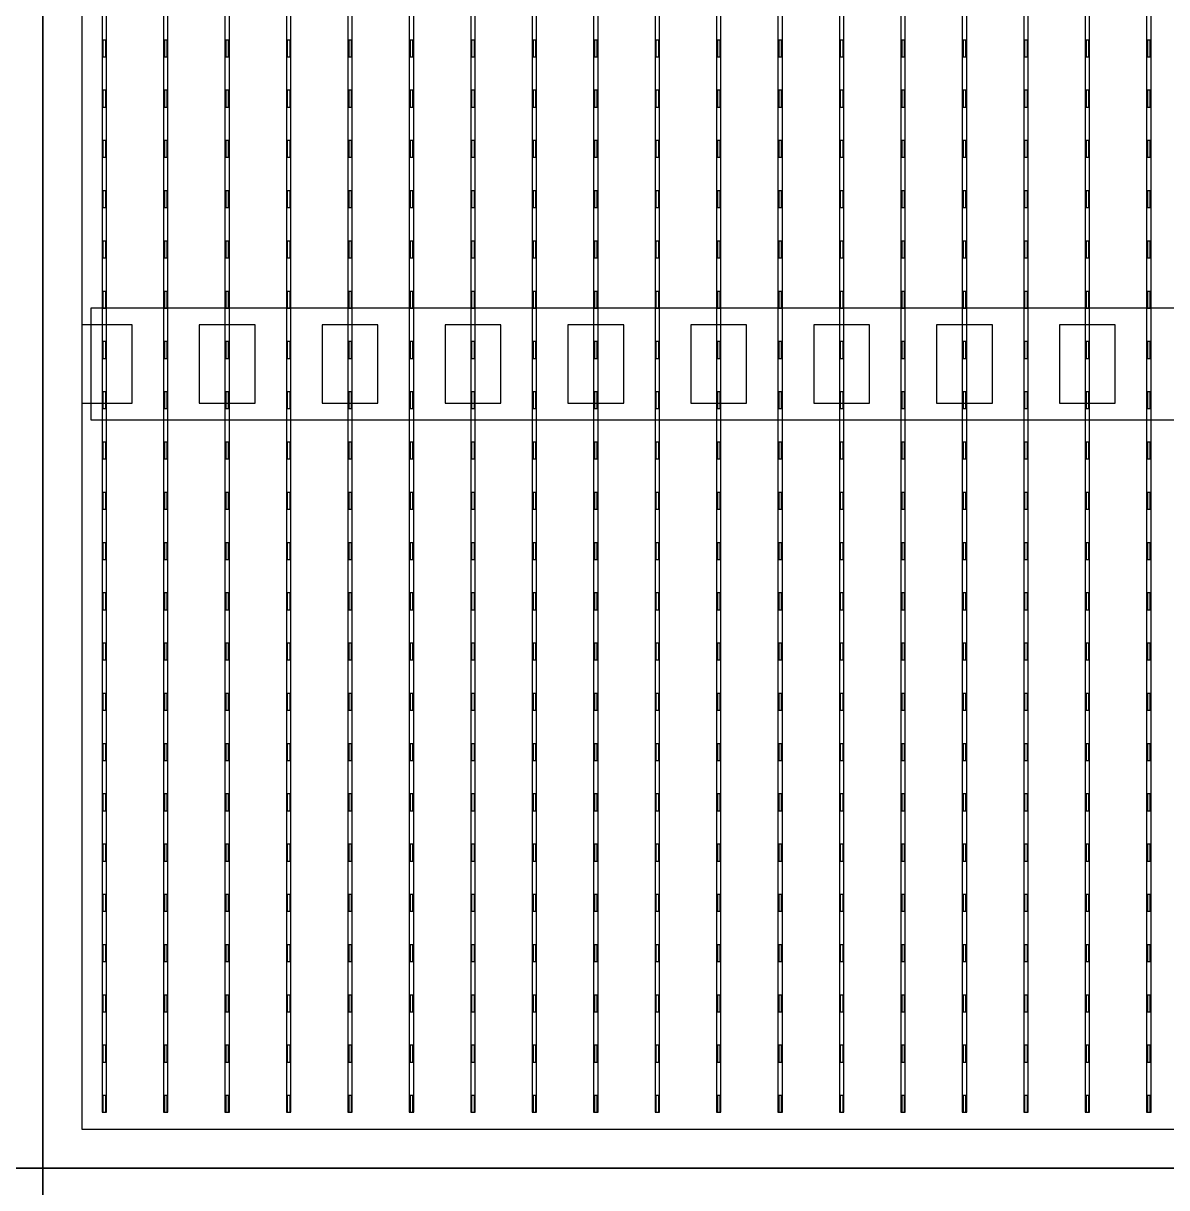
# Model space of a CAD drawing. Header units: millimetres. Extents: x -18 to 142, y -7 to 153.
# Drawn here: x 20.2 to 30.43, y 62.02 to 72.45 of the extents above; entities that cross this region are included whole.
import ezdxf

# ---------------------------------------------------------------- set-up
doc = ezdxf.new("R2010")
doc.units = ezdxf.units.MM
for name, color, linetype in [('BUSBARS', 3, 'Continuous'), ('CELLS', 5, 'Continuous'), ('CONTACT_PADS', 2, 'Continuous'), ('DICING', 4, 'Continuous'), ('FINGERS', 1, 'Continuous'), ('INSULATION', 2, 'Continuous')]:
    doc.layers.add(name, color=color, linetype=linetype)

msp = doc.modelspace()

# ---------------------------------------------------------------- linework, layer by layer
at = {"layer": 'BUSBARS'}
msp.add_lwpolyline([(40.84, 68.9), (40.84, 69.9), (20.8, 69.9), (20.8, 68.9), (40.84, 68.9)], close=True, dxfattribs=at)
at = {"layer": 'CELLS'}
for points in [[(20.37, 62.2), (20.37, 83.1), (-0.53, 83.1), (-0.53, 62.2), (20.37, 62.2)], [(41.27, 62.2), (41.27, 83.1), (20.37, 83.1), (20.37, 62.2), (41.27, 62.2)], [(20.37, 41.3), (20.37, 62.2), (-0.53, 62.2), (-0.53, 41.3), (20.37, 41.3)], [(41.27, 41.3), (41.27, 62.2), (20.37, 62.2), (20.37, 41.3), (41.27, 41.3)]]:
    msp.add_lwpolyline(points, close=True, dxfattribs=at)
at = {"layer": 'CONTACT_PADS'}
for points in [[(20.933, 72.15), (20.933, 72.3), (20.908, 72.3), (20.908, 72.15), (20.933, 72.15)], [(21.483, 72.15), (21.483, 72.3), (21.458, 72.3), (21.458, 72.15), (21.483, 72.15)], [(22.033, 72.15), (22.033, 72.3), (22.008, 72.3), (22.008, 72.15), (22.033, 72.15)], [(22.583, 72.15), (22.583, 72.3), (22.558, 72.3), (22.558, 72.15), (22.583, 72.15)], [(23.133, 72.15), (23.133, 72.3), (23.108, 72.3), (23.108, 72.15), (23.133, 72.15)], [(23.683, 72.15), (23.683, 72.3), (23.658, 72.3), (23.658, 72.15), (23.683, 72.15)], [(24.233, 72.15), (24.233, 72.3), (24.208, 72.3), (24.208, 72.15), (24.233, 72.15)], [(24.783, 72.15), (24.783, 72.3), (24.758, 72.3), (24.758, 72.15), (24.783, 72.15)], [(25.333, 72.15), (25.333, 72.3), (25.308, 72.3), (25.308, 72.15), (25.333, 72.15)], [(25.883, 72.15), (25.883, 72.3), (25.858, 72.3), (25.858, 72.15), (25.883, 72.15)], [(26.433, 72.15), (26.433, 72.3), (26.408, 72.3), (26.408, 72.15), (26.433, 72.15)], [(26.983, 72.15), (26.983, 72.3), (26.958, 72.3), (26.958, 72.15), (26.983, 72.15)], [(27.533, 72.15), (27.533, 72.3), (27.508, 72.3), (27.508, 72.15), (27.533, 72.15)], [(28.083, 72.15), (28.083, 72.3), (28.058, 72.3), (28.058, 72.15), (28.083, 72.15)], [(28.633, 72.15), (28.633, 72.3), (28.608, 72.3), (28.608, 72.15), (28.633, 72.15)], [(29.183, 72.15), (29.183, 72.3), (29.158, 72.3), (29.158, 72.15), (29.183, 72.15)], [(29.733, 72.15), (29.733, 72.3), (29.708, 72.3), (29.708, 72.15), (29.733, 72.15)], [(30.283, 72.15), (30.283, 72.3), (30.258, 72.3), (30.258, 72.15), (30.283, 72.15)], [(20.933, 71.7), (20.933, 71.85), (20.908, 71.85), (20.908, 71.7), (20.933, 71.7)], [(21.483, 71.7), (21.483, 71.85), (21.458, 71.85), (21.458, 71.7), (21.483, 71.7)], [(22.033, 71.7), (22.033, 71.85), (22.008, 71.85), (22.008, 71.7), (22.033, 71.7)], [(22.583, 71.7), (22.583, 71.85), (22.558, 71.85), (22.558, 71.7), (22.583, 71.7)], [(23.133, 71.7), (23.133, 71.85), (23.108, 71.85), (23.108, 71.7), (23.133, 71.7)], [(23.683, 71.7), (23.683, 71.85), (23.658, 71.85), (23.658, 71.7), (23.683, 71.7)], [(24.233, 71.7), (24.233, 71.85), (24.208, 71.85), (24.208, 71.7), (24.233, 71.7)], [(24.783, 71.7), (24.783, 71.85), (24.758, 71.85), (24.758, 71.7), (24.783, 71.7)], [(25.333, 71.7), (25.333, 71.85), (25.308, 71.85), (25.308, 71.7), (25.333, 71.7)], [(25.883, 71.7), (25.883, 71.85), (25.858, 71.85), (25.858, 71.7), (25.883, 71.7)], [(26.433, 71.7), (26.433, 71.85), (26.408, 71.85), (26.408, 71.7), (26.433, 71.7)], [(26.983, 71.7), (26.983, 71.85), (26.958, 71.85), (26.958, 71.7), (26.983, 71.7)], [(27.533, 71.7), (27.533, 71.85), (27.508, 71.85), (27.508, 71.7), (27.533, 71.7)], [(28.083, 71.7), (28.083, 71.85), (28.058, 71.85), (28.058, 71.7), (28.083, 71.7)], [(28.633, 71.7), (28.633, 71.85), (28.608, 71.85), (28.608, 71.7), (28.633, 71.7)], [(29.183, 71.7), (29.183, 71.85), (29.158, 71.85), (29.158, 71.7), (29.183, 71.7)], [(29.733, 71.7), (29.733, 71.85), (29.708, 71.85), (29.708, 71.7), (29.733, 71.7)], [(30.283, 71.7), (30.283, 71.85), (30.258, 71.85), (30.258, 71.7), (30.283, 71.7)], [(20.933, 71.25), (20.933, 71.4), (20.908, 71.4), (20.908, 71.25), (20.933, 71.25)], [(21.483, 71.25), (21.483, 71.4), (21.458, 71.4), (21.458, 71.25), (21.483, 71.25)], [(22.033, 71.25), (22.033, 71.4), (22.008, 71.4), (22.008, 71.25), (22.033, 71.25)], [(22.583, 71.25), (22.583, 71.4), (22.558, 71.4), (22.558, 71.25), (22.583, 71.25)], [(23.133, 71.25), (23.133, 71.4), (23.108, 71.4), (23.108, 71.25), (23.133, 71.25)], [(23.683, 71.25), (23.683, 71.4), (23.658, 71.4), (23.658, 71.25), (23.683, 71.25)], [(24.233, 71.25), (24.233, 71.4), (24.208, 71.4), (24.208, 71.25), (24.233, 71.25)], [(24.783, 71.25), (24.783, 71.4), (24.758, 71.4), (24.758, 71.25), (24.783, 71.25)], [(25.333, 71.25), (25.333, 71.4), (25.308, 71.4), (25.308, 71.25), (25.333, 71.25)], [(25.883, 71.25), (25.883, 71.4), (25.858, 71.4), (25.858, 71.25), (25.883, 71.25)], [(26.433, 71.25), (26.433, 71.4), (26.408, 71.4), (26.408, 71.25), (26.433, 71.25)], [(26.983, 71.25), (26.983, 71.4), (26.958, 71.4), (26.958, 71.25), (26.983, 71.25)], [(27.533, 71.25), (27.533, 71.4), (27.508, 71.4), (27.508, 71.25), (27.533, 71.25)], [(28.083, 71.25), (28.083, 71.4), (28.058, 71.4), (28.058, 71.25), (28.083, 71.25)], [(28.633, 71.25), (28.633, 71.4), (28.608, 71.4), (28.608, 71.25), (28.633, 71.25)], [(29.183, 71.25), (29.183, 71.4), (29.158, 71.4), (29.158, 71.25), (29.183, 71.25)], [(29.733, 71.25), (29.733, 71.4), (29.708, 71.4), (29.708, 71.25), (29.733, 71.25)], [(30.283, 71.25), (30.283, 71.4), (30.258, 71.4), (30.258, 71.25), (30.283, 71.25)], [(20.933, 70.8), (20.933, 70.95), (20.908, 70.95), (20.908, 70.8), (20.933, 70.8)], [(21.483, 70.8), (21.483, 70.95), (21.458, 70.95), (21.458, 70.8), (21.483, 70.8)], [(22.033, 70.8), (22.033, 70.95), (22.008, 70.95), (22.008, 70.8), (22.033, 70.8)], [(22.583, 70.8), (22.583, 70.95), (22.558, 70.95), (22.558, 70.8), (22.583, 70.8)], [(23.133, 70.8), (23.133, 70.95), (23.108, 70.95), (23.108, 70.8), (23.133, 70.8)], [(23.683, 70.8), (23.683, 70.95), (23.658, 70.95), (23.658, 70.8), (23.683, 70.8)], [(24.233, 70.8), (24.233, 70.95), (24.208, 70.95), (24.208, 70.8), (24.233, 70.8)], [(24.783, 70.8), (24.783, 70.95), (24.758, 70.95), (24.758, 70.8), (24.783, 70.8)], [(25.333, 70.8), (25.333, 70.95), (25.308, 70.95), (25.308, 70.8), (25.333, 70.8)], [(25.883, 70.8), (25.883, 70.95), (25.858, 70.95), (25.858, 70.8), (25.883, 70.8)], [(26.433, 70.8), (26.433, 70.95), (26.408, 70.95), (26.408, 70.8), (26.433, 70.8)], [(26.983, 70.8), (26.983, 70.95), (26.958, 70.95), (26.958, 70.8), (26.983, 70.8)], [(27.533, 70.8), (27.533, 70.95), (27.508, 70.95), (27.508, 70.8), (27.533, 70.8)], [(28.083, 70.8), (28.083, 70.95), (28.058, 70.95), (28.058, 70.8), (28.083, 70.8)], [(28.633, 70.8), (28.633, 70.95), (28.608, 70.95), (28.608, 70.8), (28.633, 70.8)], [(29.183, 70.8), (29.183, 70.95), (29.158, 70.95), (29.158, 70.8), (29.183, 70.8)], [(29.733, 70.8), (29.733, 70.95), (29.708, 70.95), (29.708, 70.8), (29.733, 70.8)], [(30.283, 70.8), (30.283, 70.95), (30.258, 70.95), (30.258, 70.8), (30.283, 70.8)], [(20.933, 70.35), (20.933, 70.5), (20.908, 70.5), (20.908, 70.35), (20.933, 70.35)], [(21.483, 70.35), (21.483, 70.5), (21.458, 70.5), (21.458, 70.35), (21.483, 70.35)], [(22.033, 70.35), (22.033, 70.5), (22.008, 70.5), (22.008, 70.35), (22.033, 70.35)], [(22.583, 70.35), (22.583, 70.5), (22.558, 70.5), (22.558, 70.35), (22.583, 70.35)], [(23.133, 70.35), (23.133, 70.5), (23.108, 70.5), (23.108, 70.35), (23.133, 70.35)], [(23.683, 70.35), (23.683, 70.5), (23.658, 70.5), (23.658, 70.35), (23.683, 70.35)], [(24.233, 70.35), (24.233, 70.5), (24.208, 70.5), (24.208, 70.35), (24.233, 70.35)], [(24.783, 70.35), (24.783, 70.5), (24.758, 70.5), (24.758, 70.35), (24.783, 70.35)], [(25.333, 70.35), (25.333, 70.5), (25.308, 70.5), (25.308, 70.35), (25.333, 70.35)], [(25.883, 70.35), (25.883, 70.5), (25.858, 70.5), (25.858, 70.35), (25.883, 70.35)], [(26.433, 70.35), (26.433, 70.5), (26.408, 70.5), (26.408, 70.35), (26.433, 70.35)], [(26.983, 70.35), (26.983, 70.5), (26.958, 70.5), (26.958, 70.35), (26.983, 70.35)], [(27.533, 70.35), (27.533, 70.5), (27.508, 70.5), (27.508, 70.35), (27.533, 70.35)], [(28.083, 70.35), (28.083, 70.5), (28.058, 70.5), (28.058, 70.35), (28.083, 70.35)], [(28.633, 70.35), (28.633, 70.5), (28.608, 70.5), (28.608, 70.35), (28.633, 70.35)], [(29.183, 70.35), (29.183, 70.5), (29.158, 70.5), (29.158, 70.35), (29.183, 70.35)], [(29.733, 70.35), (29.733, 70.5), (29.708, 70.5), (29.708, 70.35), (29.733, 70.35)], [(30.283, 70.35), (30.283, 70.5), (30.258, 70.5), (30.258, 70.35), (30.283, 70.35)], [(20.933, 69.9), (20.933, 70.05), (20.908, 70.05), (20.908, 69.9), (20.933, 69.9)], [(21.483, 69.9), (21.483, 70.05), (21.458, 70.05), (21.458, 69.9), (21.483, 69.9)], [(22.033, 69.9), (22.033, 70.05), (22.008, 70.05), (22.008, 69.9), (22.033, 69.9)], [(22.583, 69.9), (22.583, 70.05), (22.558, 70.05), (22.558, 69.9), (22.583, 69.9)], [(23.133, 69.9), (23.133, 70.05), (23.108, 70.05), (23.108, 69.9), (23.133, 69.9)], [(23.683, 69.9), (23.683, 70.05), (23.658, 70.05), (23.658, 69.9), (23.683, 69.9)], [(24.233, 69.9), (24.233, 70.05), (24.208, 70.05), (24.208, 69.9), (24.233, 69.9)], [(24.783, 69.9), (24.783, 70.05), (24.758, 70.05), (24.758, 69.9), (24.783, 69.9)], [(25.333, 69.9), (25.333, 70.05), (25.308, 70.05), (25.308, 69.9), (25.333, 69.9)], [(25.883, 69.9), (25.883, 70.05), (25.858, 70.05), (25.858, 69.9), (25.883, 69.9)], [(26.433, 69.9), (26.433, 70.05), (26.408, 70.05), (26.408, 69.9), (26.433, 69.9)], [(26.983, 69.9), (26.983, 70.05), (26.958, 70.05), (26.958, 69.9), (26.983, 69.9)], [(27.533, 69.9), (27.533, 70.05), (27.508, 70.05), (27.508, 69.9), (27.533, 69.9)], [(28.083, 69.9), (28.083, 70.05), (28.058, 70.05), (28.058, 69.9), (28.083, 69.9)], [(28.633, 69.9), (28.633, 70.05), (28.608, 70.05), (28.608, 69.9), (28.633, 69.9)], [(29.183, 69.9), (29.183, 70.05), (29.158, 70.05), (29.158, 69.9), (29.183, 69.9)], [(29.733, 69.9), (29.733, 70.05), (29.708, 70.05), (29.708, 69.9), (29.733, 69.9)], [(30.283, 69.9), (30.283, 70.05), (30.258, 70.05), (30.258, 69.9), (30.283, 69.9)], [(20.933, 69.45), (20.933, 69.6), (20.908, 69.6), (20.908, 69.45), (20.933, 69.45)], [(21.483, 69.45), (21.483, 69.6), (21.458, 69.6), (21.458, 69.45), (21.483, 69.45)], [(22.033, 69.45), (22.033, 69.6), (22.008, 69.6), (22.008, 69.45), (22.033, 69.45)], [(22.583, 69.45), (22.583, 69.6), (22.558, 69.6), (22.558, 69.45), (22.583, 69.45)], [(23.133, 69.45), (23.133, 69.6), (23.108, 69.6), (23.108, 69.45), (23.133, 69.45)], [(23.683, 69.45), (23.683, 69.6), (23.658, 69.6), (23.658, 69.45), (23.683, 69.45)], [(24.233, 69.45), (24.233, 69.6), (24.208, 69.6), (24.208, 69.45), (24.233, 69.45)], [(24.783, 69.45), (24.783, 69.6), (24.758, 69.6), (24.758, 69.45), (24.783, 69.45)], [(25.333, 69.45), (25.333, 69.6), (25.308, 69.6), (25.308, 69.45), (25.333, 69.45)], [(25.883, 69.45), (25.883, 69.6), (25.858, 69.6), (25.858, 69.45), (25.883, 69.45)], [(26.433, 69.45), (26.433, 69.6), (26.408, 69.6), (26.408, 69.45), (26.433, 69.45)], [(26.983, 69.45), (26.983, 69.6), (26.958, 69.6), (26.958, 69.45), (26.983, 69.45)], [(27.533, 69.45), (27.533, 69.6), (27.508, 69.6), (27.508, 69.45), (27.533, 69.45)], [(28.083, 69.45), (28.083, 69.6), (28.058, 69.6), (28.058, 69.45), (28.083, 69.45)], [(28.633, 69.45), (28.633, 69.6), (28.608, 69.6), (28.608, 69.45), (28.633, 69.45)], [(29.183, 69.45), (29.183, 69.6), (29.158, 69.6), (29.158, 69.45), (29.183, 69.45)], [(29.733, 69.45), (29.733, 69.6), (29.708, 69.6), (29.708, 69.45), (29.733, 69.45)], [(30.283, 69.45), (30.283, 69.6), (30.258, 69.6), (30.258, 69.45), (30.283, 69.45)], [(20.933, 69), (20.933, 69.15), (20.908, 69.15), (20.908, 69), (20.933, 69)], [(21.483, 69), (21.483, 69.15), (21.458, 69.15), (21.458, 69), (21.483, 69)], [(22.033, 69), (22.033, 69.15), (22.008, 69.15), (22.008, 69), (22.033, 69)], [(22.583, 69), (22.583, 69.15), (22.558, 69.15), (22.558, 69), (22.583, 69)], [(23.133, 69), (23.133, 69.15), (23.108, 69.15), (23.108, 69), (23.133, 69)], [(23.683, 69), (23.683, 69.15), (23.658, 69.15), (23.658, 69), (23.683, 69)], [(24.233, 69), (24.233, 69.15), (24.208, 69.15), (24.208, 69), (24.233, 69)], [(24.783, 69), (24.783, 69.15), (24.758, 69.15), (24.758, 69), (24.783, 69)], [(25.333, 69), (25.333, 69.15), (25.308, 69.15), (25.308, 69), (25.333, 69)], [(25.883, 69), (25.883, 69.15), (25.858, 69.15), (25.858, 69), (25.883, 69)], [(26.433, 69), (26.433, 69.15), (26.408, 69.15), (26.408, 69), (26.433, 69)], [(26.983, 69), (26.983, 69.15), (26.958, 69.15), (26.958, 69), (26.983, 69)], [(27.533, 69), (27.533, 69.15), (27.508, 69.15), (27.508, 69), (27.533, 69)], [(28.083, 69), (28.083, 69.15), (28.058, 69.15), (28.058, 69), (28.083, 69)], [(28.633, 69), (28.633, 69.15), (28.608, 69.15), (28.608, 69), (28.633, 69)], [(29.183, 69), (29.183, 69.15), (29.158, 69.15), (29.158, 69), (29.183, 69)], [(29.733, 69), (29.733, 69.15), (29.708, 69.15), (29.708, 69), (29.733, 69)], [(30.283, 69), (30.283, 69.15), (30.258, 69.15), (30.258, 69), (30.283, 69)], [(20.933, 68.55), (20.933, 68.7), (20.908, 68.7), (20.908, 68.55), (20.933, 68.55)], [(21.483, 68.55), (21.483, 68.7), (21.458, 68.7), (21.458, 68.55), (21.483, 68.55)], [(22.033, 68.55), (22.033, 68.7), (22.008, 68.7), (22.008, 68.55), (22.033, 68.55)], [(22.583, 68.55), (22.583, 68.7), (22.558, 68.7), (22.558, 68.55), (22.583, 68.55)], [(23.133, 68.55), (23.133, 68.7), (23.108, 68.7), (23.108, 68.55), (23.133, 68.55)], [(23.683, 68.55), (23.683, 68.7), (23.658, 68.7), (23.658, 68.55), (23.683, 68.55)], [(24.233, 68.55), (24.233, 68.7), (24.208, 68.7), (24.208, 68.55), (24.233, 68.55)], [(24.783, 68.55), (24.783, 68.7), (24.758, 68.7), (24.758, 68.55), (24.783, 68.55)], [(25.333, 68.55), (25.333, 68.7), (25.308, 68.7), (25.308, 68.55), (25.333, 68.55)], [(25.883, 68.55), (25.883, 68.7), (25.858, 68.7), (25.858, 68.55), (25.883, 68.55)], [(26.433, 68.55), (26.433, 68.7), (26.408, 68.7), (26.408, 68.55), (26.433, 68.55)], [(26.983, 68.55), (26.983, 68.7), (26.958, 68.7), (26.958, 68.55), (26.983, 68.55)], [(27.533, 68.55), (27.533, 68.7), (27.508, 68.7), (27.508, 68.55), (27.533, 68.55)], [(28.083, 68.55), (28.083, 68.7), (28.058, 68.7), (28.058, 68.55), (28.083, 68.55)], [(28.633, 68.55), (28.633, 68.7), (28.608, 68.7), (28.608, 68.55), (28.633, 68.55)], [(29.183, 68.55), (29.183, 68.7), (29.158, 68.7), (29.158, 68.55), (29.183, 68.55)], [(29.733, 68.55), (29.733, 68.7), (29.708, 68.7), (29.708, 68.55), (29.733, 68.55)], [(30.283, 68.55), (30.283, 68.7), (30.258, 68.7), (30.258, 68.55), (30.283, 68.55)], [(20.933, 68.1), (20.933, 68.25), (20.908, 68.25), (20.908, 68.1), (20.933, 68.1)], [(21.483, 68.1), (21.483, 68.25), (21.458, 68.25), (21.458, 68.1), (21.483, 68.1)], [(22.033, 68.1), (22.033, 68.25), (22.008, 68.25), (22.008, 68.1), (22.033, 68.1)], [(22.583, 68.1), (22.583, 68.25), (22.558, 68.25), (22.558, 68.1), (22.583, 68.1)], [(23.133, 68.1), (23.133, 68.25), (23.108, 68.25), (23.108, 68.1), (23.133, 68.1)], [(23.683, 68.1), (23.683, 68.25), (23.658, 68.25), (23.658, 68.1), (23.683, 68.1)], [(24.233, 68.1), (24.233, 68.25), (24.208, 68.25), (24.208, 68.1), (24.233, 68.1)], [(24.783, 68.1), (24.783, 68.25), (24.758, 68.25), (24.758, 68.1), (24.783, 68.1)], [(25.333, 68.1), (25.333, 68.25), (25.308, 68.25), (25.308, 68.1), (25.333, 68.1)], [(25.883, 68.1), (25.883, 68.25), (25.858, 68.25), (25.858, 68.1), (25.883, 68.1)], [(26.433, 68.1), (26.433, 68.25), (26.408, 68.25), (26.408, 68.1), (26.433, 68.1)], [(26.983, 68.1), (26.983, 68.25), (26.958, 68.25), (26.958, 68.1), (26.983, 68.1)], [(27.533, 68.1), (27.533, 68.25), (27.508, 68.25), (27.508, 68.1), (27.533, 68.1)], [(28.083, 68.1), (28.083, 68.25), (28.058, 68.25), (28.058, 68.1), (28.083, 68.1)], [(28.633, 68.1), (28.633, 68.25), (28.608, 68.25), (28.608, 68.1), (28.633, 68.1)], [(29.183, 68.1), (29.183, 68.25), (29.158, 68.25), (29.158, 68.1), (29.183, 68.1)], [(29.733, 68.1), (29.733, 68.25), (29.708, 68.25), (29.708, 68.1), (29.733, 68.1)], [(30.283, 68.1), (30.283, 68.25), (30.258, 68.25), (30.258, 68.1), (30.283, 68.1)], [(20.933, 67.65), (20.933, 67.8), (20.908, 67.8), (20.908, 67.65), (20.933, 67.65)], [(21.483, 67.65), (21.483, 67.8), (21.458, 67.8), (21.458, 67.65), (21.483, 67.65)], [(22.033, 67.65), (22.033, 67.8), (22.008, 67.8), (22.008, 67.65), (22.033, 67.65)], [(22.583, 67.65), (22.583, 67.8), (22.558, 67.8), (22.558, 67.65), (22.583, 67.65)], [(23.133, 67.65), (23.133, 67.8), (23.108, 67.8), (23.108, 67.65), (23.133, 67.65)], [(23.683, 67.65), (23.683, 67.8), (23.658, 67.8), (23.658, 67.65), (23.683, 67.65)], [(24.233, 67.65), (24.233, 67.8), (24.208, 67.8), (24.208, 67.65), (24.233, 67.65)], [(24.783, 67.65), (24.783, 67.8), (24.758, 67.8), (24.758, 67.65), (24.783, 67.65)], [(25.333, 67.65), (25.333, 67.8), (25.308, 67.8), (25.308, 67.65), (25.333, 67.65)], [(25.883, 67.65), (25.883, 67.8), (25.858, 67.8), (25.858, 67.65), (25.883, 67.65)], [(26.433, 67.65), (26.433, 67.8), (26.408, 67.8), (26.408, 67.65), (26.433, 67.65)], [(26.983, 67.65), (26.983, 67.8), (26.958, 67.8), (26.958, 67.65), (26.983, 67.65)], [(27.533, 67.65), (27.533, 67.8), (27.508, 67.8), (27.508, 67.65), (27.533, 67.65)], [(28.083, 67.65), (28.083, 67.8), (28.058, 67.8), (28.058, 67.65), (28.083, 67.65)], [(28.633, 67.65), (28.633, 67.8), (28.608, 67.8), (28.608, 67.65), (28.633, 67.65)], [(29.183, 67.65), (29.183, 67.8), (29.158, 67.8), (29.158, 67.65), (29.183, 67.65)], [(29.733, 67.65), (29.733, 67.8), (29.708, 67.8), (29.708, 67.65), (29.733, 67.65)], [(30.283, 67.65), (30.283, 67.8), (30.258, 67.8), (30.258, 67.65), (30.283, 67.65)], [(20.933, 67.2), (20.933, 67.35), (20.908, 67.35), (20.908, 67.2), (20.933, 67.2)], [(21.483, 67.2), (21.483, 67.35), (21.458, 67.35), (21.458, 67.2), (21.483, 67.2)], [(22.033, 67.2), (22.033, 67.35), (22.008, 67.35), (22.008, 67.2), (22.033, 67.2)], [(22.583, 67.2), (22.583, 67.35), (22.558, 67.35), (22.558, 67.2), (22.583, 67.2)], [(23.133, 67.2), (23.133, 67.35), (23.108, 67.35), (23.108, 67.2), (23.133, 67.2)], [(23.683, 67.2), (23.683, 67.35), (23.658, 67.35), (23.658, 67.2), (23.683, 67.2)], [(24.233, 67.2), (24.233, 67.35), (24.208, 67.35), (24.208, 67.2), (24.233, 67.2)], [(24.783, 67.2), (24.783, 67.35), (24.758, 67.35), (24.758, 67.2), (24.783, 67.2)], [(25.333, 67.2), (25.333, 67.35), (25.308, 67.35), (25.308, 67.2), (25.333, 67.2)], [(25.883, 67.2), (25.883, 67.35), (25.858, 67.35), (25.858, 67.2), (25.883, 67.2)], [(26.433, 67.2), (26.433, 67.35), (26.408, 67.35), (26.408, 67.2), (26.433, 67.2)], [(26.983, 67.2), (26.983, 67.35), (26.958, 67.35), (26.958, 67.2), (26.983, 67.2)], [(27.533, 67.2), (27.533, 67.35), (27.508, 67.35), (27.508, 67.2), (27.533, 67.2)], [(28.083, 67.2), (28.083, 67.35), (28.058, 67.35), (28.058, 67.2), (28.083, 67.2)], [(28.633, 67.2), (28.633, 67.35), (28.608, 67.35), (28.608, 67.2), (28.633, 67.2)], [(29.183, 67.2), (29.183, 67.35), (29.158, 67.35), (29.158, 67.2), (29.183, 67.2)], [(29.733, 67.2), (29.733, 67.35), (29.708, 67.35), (29.708, 67.2), (29.733, 67.2)], [(30.283, 67.2), (30.283, 67.35), (30.258, 67.35), (30.258, 67.2), (30.283, 67.2)], [(20.933, 66.75), (20.933, 66.9), (20.908, 66.9), (20.908, 66.75), (20.933, 66.75)], [(21.483, 66.75), (21.483, 66.9), (21.458, 66.9), (21.458, 66.75), (21.483, 66.75)], [(22.033, 66.75), (22.033, 66.9), (22.008, 66.9), (22.008, 66.75), (22.033, 66.75)], [(22.583, 66.75), (22.583, 66.9), (22.558, 66.9), (22.558, 66.75), (22.583, 66.75)], [(23.133, 66.75), (23.133, 66.9), (23.108, 66.9), (23.108, 66.75), (23.133, 66.75)], [(23.683, 66.75), (23.683, 66.9), (23.658, 66.9), (23.658, 66.75), (23.683, 66.75)], [(24.233, 66.75), (24.233, 66.9), (24.208, 66.9), (24.208, 66.75), (24.233, 66.75)], [(24.783, 66.75), (24.783, 66.9), (24.758, 66.9), (24.758, 66.75), (24.783, 66.75)], [(25.333, 66.75), (25.333, 66.9), (25.308, 66.9), (25.308, 66.75), (25.333, 66.75)], [(25.883, 66.75), (25.883, 66.9), (25.858, 66.9), (25.858, 66.75), (25.883, 66.75)], [(26.433, 66.75), (26.433, 66.9), (26.408, 66.9), (26.408, 66.75), (26.433, 66.75)], [(26.983, 66.75), (26.983, 66.9), (26.958, 66.9), (26.958, 66.75), (26.983, 66.75)], [(27.533, 66.75), (27.533, 66.9), (27.508, 66.9), (27.508, 66.75), (27.533, 66.75)], [(28.083, 66.75), (28.083, 66.9), (28.058, 66.9), (28.058, 66.75), (28.083, 66.75)], [(28.633, 66.75), (28.633, 66.9), (28.608, 66.9), (28.608, 66.75), (28.633, 66.75)], [(29.183, 66.75), (29.183, 66.9), (29.158, 66.9), (29.158, 66.75), (29.183, 66.75)], [(29.733, 66.75), (29.733, 66.9), (29.708, 66.9), (29.708, 66.75), (29.733, 66.75)], [(30.283, 66.75), (30.283, 66.9), (30.258, 66.9), (30.258, 66.75), (30.283, 66.75)], [(20.933, 66.3), (20.933, 66.45), (20.908, 66.45), (20.908, 66.3), (20.933, 66.3)], [(21.483, 66.3), (21.483, 66.45), (21.458, 66.45), (21.458, 66.3), (21.483, 66.3)], [(22.033, 66.3), (22.033, 66.45), (22.008, 66.45), (22.008, 66.3), (22.033, 66.3)], [(22.583, 66.3), (22.583, 66.45), (22.558, 66.45), (22.558, 66.3), (22.583, 66.3)], [(23.133, 66.3), (23.133, 66.45), (23.108, 66.45), (23.108, 66.3), (23.133, 66.3)], [(23.683, 66.3), (23.683, 66.45), (23.658, 66.45), (23.658, 66.3), (23.683, 66.3)], [(24.233, 66.3), (24.233, 66.45), (24.208, 66.45), (24.208, 66.3), (24.233, 66.3)], [(24.783, 66.3), (24.783, 66.45), (24.758, 66.45), (24.758, 66.3), (24.783, 66.3)], [(25.333, 66.3), (25.333, 66.45), (25.308, 66.45), (25.308, 66.3), (25.333, 66.3)], [(25.883, 66.3), (25.883, 66.45), (25.858, 66.45), (25.858, 66.3), (25.883, 66.3)], [(26.433, 66.3), (26.433, 66.45), (26.408, 66.45), (26.408, 66.3), (26.433, 66.3)], [(26.983, 66.3), (26.983, 66.45), (26.958, 66.45), (26.958, 66.3), (26.983, 66.3)], [(27.533, 66.3), (27.533, 66.45), (27.508, 66.45), (27.508, 66.3), (27.533, 66.3)], [(28.083, 66.3), (28.083, 66.45), (28.058, 66.45), (28.058, 66.3), (28.083, 66.3)], [(28.633, 66.3), (28.633, 66.45), (28.608, 66.45), (28.608, 66.3), (28.633, 66.3)], [(29.183, 66.3), (29.183, 66.45), (29.158, 66.45), (29.158, 66.3), (29.183, 66.3)], [(29.733, 66.3), (29.733, 66.45), (29.708, 66.45), (29.708, 66.3), (29.733, 66.3)], [(30.283, 66.3), (30.283, 66.45), (30.258, 66.45), (30.258, 66.3), (30.283, 66.3)], [(20.933, 65.85), (20.933, 66), (20.908, 66), (20.908, 65.85), (20.933, 65.85)], [(21.483, 65.85), (21.483, 66), (21.458, 66), (21.458, 65.85), (21.483, 65.85)], [(22.033, 65.85), (22.033, 66), (22.008, 66), (22.008, 65.85), (22.033, 65.85)], [(22.583, 65.85), (22.583, 66), (22.558, 66), (22.558, 65.85), (22.583, 65.85)], [(23.133, 65.85), (23.133, 66), (23.108, 66), (23.108, 65.85), (23.133, 65.85)], [(23.683, 65.85), (23.683, 66), (23.658, 66), (23.658, 65.85), (23.683, 65.85)], [(24.233, 65.85), (24.233, 66), (24.208, 66), (24.208, 65.85), (24.233, 65.85)], [(24.783, 65.85), (24.783, 66), (24.758, 66), (24.758, 65.85), (24.783, 65.85)], [(25.333, 65.85), (25.333, 66), (25.308, 66), (25.308, 65.85), (25.333, 65.85)], [(25.883, 65.85), (25.883, 66), (25.858, 66), (25.858, 65.85), (25.883, 65.85)], [(26.433, 65.85), (26.433, 66), (26.408, 66), (26.408, 65.85), (26.433, 65.85)], [(26.983, 65.85), (26.983, 66), (26.958, 66), (26.958, 65.85), (26.983, 65.85)], [(27.533, 65.85), (27.533, 66), (27.508, 66), (27.508, 65.85), (27.533, 65.85)], [(28.083, 65.85), (28.083, 66), (28.058, 66), (28.058, 65.85), (28.083, 65.85)], [(28.633, 65.85), (28.633, 66), (28.608, 66), (28.608, 65.85), (28.633, 65.85)], [(29.183, 65.85), (29.183, 66), (29.158, 66), (29.158, 65.85), (29.183, 65.85)], [(29.733, 65.85), (29.733, 66), (29.708, 66), (29.708, 65.85), (29.733, 65.85)], [(30.283, 65.85), (30.283, 66), (30.258, 66), (30.258, 65.85), (30.283, 65.85)], [(20.933, 65.4), (20.933, 65.55), (20.908, 65.55), (20.908, 65.4), (20.933, 65.4)], [(21.483, 65.4), (21.483, 65.55), (21.458, 65.55), (21.458, 65.4), (21.483, 65.4)], [(22.033, 65.4), (22.033, 65.55), (22.008, 65.55), (22.008, 65.4), (22.033, 65.4)], [(22.583, 65.4), (22.583, 65.55), (22.558, 65.55), (22.558, 65.4), (22.583, 65.4)], [(23.133, 65.4), (23.133, 65.55), (23.108, 65.55), (23.108, 65.4), (23.133, 65.4)], [(23.683, 65.4), (23.683, 65.55), (23.658, 65.55), (23.658, 65.4), (23.683, 65.4)], [(24.233, 65.4), (24.233, 65.55), (24.208, 65.55), (24.208, 65.4), (24.233, 65.4)], [(24.783, 65.4), (24.783, 65.55), (24.758, 65.55), (24.758, 65.4), (24.783, 65.4)], [(25.333, 65.4), (25.333, 65.55), (25.308, 65.55), (25.308, 65.4), (25.333, 65.4)], [(25.883, 65.4), (25.883, 65.55), (25.858, 65.55), (25.858, 65.4), (25.883, 65.4)], [(26.433, 65.4), (26.433, 65.55), (26.408, 65.55), (26.408, 65.4), (26.433, 65.4)], [(26.983, 65.4), (26.983, 65.55), (26.958, 65.55), (26.958, 65.4), (26.983, 65.4)], [(27.533, 65.4), (27.533, 65.55), (27.508, 65.55), (27.508, 65.4), (27.533, 65.4)], [(28.083, 65.4), (28.083, 65.55), (28.058, 65.55), (28.058, 65.4), (28.083, 65.4)], [(28.633, 65.4), (28.633, 65.55), (28.608, 65.55), (28.608, 65.4), (28.633, 65.4)], [(29.183, 65.4), (29.183, 65.55), (29.158, 65.55), (29.158, 65.4), (29.183, 65.4)], [(29.733, 65.4), (29.733, 65.55), (29.708, 65.55), (29.708, 65.4), (29.733, 65.4)], [(30.283, 65.4), (30.283, 65.55), (30.258, 65.55), (30.258, 65.4), (30.283, 65.4)], [(20.933, 64.95), (20.933, 65.1), (20.908, 65.1), (20.908, 64.95), (20.933, 64.95)], [(21.483, 64.95), (21.483, 65.1), (21.458, 65.1), (21.458, 64.95), (21.483, 64.95)], [(22.033, 64.95), (22.033, 65.1), (22.008, 65.1), (22.008, 64.95), (22.033, 64.95)], [(22.583, 64.95), (22.583, 65.1), (22.558, 65.1), (22.558, 64.95), (22.583, 64.95)], [(23.133, 64.95), (23.133, 65.1), (23.108, 65.1), (23.108, 64.95), (23.133, 64.95)], [(23.683, 64.95), (23.683, 65.1), (23.658, 65.1), (23.658, 64.95), (23.683, 64.95)], [(24.233, 64.95), (24.233, 65.1), (24.208, 65.1), (24.208, 64.95), (24.233, 64.95)], [(24.783, 64.95), (24.783, 65.1), (24.758, 65.1), (24.758, 64.95), (24.783, 64.95)], [(25.333, 64.95), (25.333, 65.1), (25.308, 65.1), (25.308, 64.95), (25.333, 64.95)], [(25.883, 64.95), (25.883, 65.1), (25.858, 65.1), (25.858, 64.95), (25.883, 64.95)], [(26.433, 64.95), (26.433, 65.1), (26.408, 65.1), (26.408, 64.95), (26.433, 64.95)], [(26.983, 64.95), (26.983, 65.1), (26.958, 65.1), (26.958, 64.95), (26.983, 64.95)], [(27.533, 64.95), (27.533, 65.1), (27.508, 65.1), (27.508, 64.95), (27.533, 64.95)], [(28.083, 64.95), (28.083, 65.1), (28.058, 65.1), (28.058, 64.95), (28.083, 64.95)], [(28.633, 64.95), (28.633, 65.1), (28.608, 65.1), (28.608, 64.95), (28.633, 64.95)], [(29.183, 64.95), (29.183, 65.1), (29.158, 65.1), (29.158, 64.95), (29.183, 64.95)], [(29.733, 64.95), (29.733, 65.1), (29.708, 65.1), (29.708, 64.95), (29.733, 64.95)], [(30.283, 64.95), (30.283, 65.1), (30.258, 65.1), (30.258, 64.95), (30.283, 64.95)], [(20.933, 64.5), (20.933, 64.65), (20.908, 64.65), (20.908, 64.5), (20.933, 64.5)], [(21.483, 64.5), (21.483, 64.65), (21.458, 64.65), (21.458, 64.5), (21.483, 64.5)], [(22.033, 64.5), (22.033, 64.65), (22.008, 64.65), (22.008, 64.5), (22.033, 64.5)], [(22.583, 64.5), (22.583, 64.65), (22.558, 64.65), (22.558, 64.5), (22.583, 64.5)], [(23.133, 64.5), (23.133, 64.65), (23.108, 64.65), (23.108, 64.5), (23.133, 64.5)], [(23.683, 64.5), (23.683, 64.65), (23.658, 64.65), (23.658, 64.5), (23.683, 64.5)], [(24.233, 64.5), (24.233, 64.65), (24.208, 64.65), (24.208, 64.5), (24.233, 64.5)], [(24.783, 64.5), (24.783, 64.65), (24.758, 64.65), (24.758, 64.5), (24.783, 64.5)], [(25.333, 64.5), (25.333, 64.65), (25.308, 64.65), (25.308, 64.5), (25.333, 64.5)], [(25.883, 64.5), (25.883, 64.65), (25.858, 64.65), (25.858, 64.5), (25.883, 64.5)], [(26.433, 64.5), (26.433, 64.65), (26.408, 64.65), (26.408, 64.5), (26.433, 64.5)], [(26.983, 64.5), (26.983, 64.65), (26.958, 64.65), (26.958, 64.5), (26.983, 64.5)], [(27.533, 64.5), (27.533, 64.65), (27.508, 64.65), (27.508, 64.5), (27.533, 64.5)], [(28.083, 64.5), (28.083, 64.65), (28.058, 64.65), (28.058, 64.5), (28.083, 64.5)], [(28.633, 64.5), (28.633, 64.65), (28.608, 64.65), (28.608, 64.5), (28.633, 64.5)], [(29.183, 64.5), (29.183, 64.65), (29.158, 64.65), (29.158, 64.5), (29.183, 64.5)], [(29.733, 64.5), (29.733, 64.65), (29.708, 64.65), (29.708, 64.5), (29.733, 64.5)], [(30.283, 64.5), (30.283, 64.65), (30.258, 64.65), (30.258, 64.5), (30.283, 64.5)], [(20.933, 64.05), (20.933, 64.2), (20.908, 64.2), (20.908, 64.05), (20.933, 64.05)], [(21.483, 64.05), (21.483, 64.2), (21.458, 64.2), (21.458, 64.05), (21.483, 64.05)], [(22.033, 64.05), (22.033, 64.2), (22.008, 64.2), (22.008, 64.05), (22.033, 64.05)], [(22.583, 64.05), (22.583, 64.2), (22.558, 64.2), (22.558, 64.05), (22.583, 64.05)], [(23.133, 64.05), (23.133, 64.2), (23.108, 64.2), (23.108, 64.05), (23.133, 64.05)], [(23.683, 64.05), (23.683, 64.2), (23.658, 64.2), (23.658, 64.05), (23.683, 64.05)], [(24.233, 64.05), (24.233, 64.2), (24.208, 64.2), (24.208, 64.05), (24.233, 64.05)], [(24.783, 64.05), (24.783, 64.2), (24.758, 64.2), (24.758, 64.05), (24.783, 64.05)], [(25.333, 64.05), (25.333, 64.2), (25.308, 64.2), (25.308, 64.05), (25.333, 64.05)], [(25.883, 64.05), (25.883, 64.2), (25.858, 64.2), (25.858, 64.05), (25.883, 64.05)], [(26.433, 64.05), (26.433, 64.2), (26.408, 64.2), (26.408, 64.05), (26.433, 64.05)], [(26.983, 64.05), (26.983, 64.2), (26.958, 64.2), (26.958, 64.05), (26.983, 64.05)], [(27.533, 64.05), (27.533, 64.2), (27.508, 64.2), (27.508, 64.05), (27.533, 64.05)], [(28.083, 64.05), (28.083, 64.2), (28.058, 64.2), (28.058, 64.05), (28.083, 64.05)], [(28.633, 64.05), (28.633, 64.2), (28.608, 64.2), (28.608, 64.05), (28.633, 64.05)], [(29.183, 64.05), (29.183, 64.2), (29.158, 64.2), (29.158, 64.05), (29.183, 64.05)], [(29.733, 64.05), (29.733, 64.2), (29.708, 64.2), (29.708, 64.05), (29.733, 64.05)], [(30.283, 64.05), (30.283, 64.2), (30.258, 64.2), (30.258, 64.05), (30.283, 64.05)], [(20.933, 63.6), (20.933, 63.75), (20.908, 63.75), (20.908, 63.6), (20.933, 63.6)], [(21.483, 63.6), (21.483, 63.75), (21.458, 63.75), (21.458, 63.6), (21.483, 63.6)], [(22.033, 63.6), (22.033, 63.75), (22.008, 63.75), (22.008, 63.6), (22.033, 63.6)], [(22.583, 63.6), (22.583, 63.75), (22.558, 63.75), (22.558, 63.6), (22.583, 63.6)], [(23.133, 63.6), (23.133, 63.75), (23.108, 63.75), (23.108, 63.6), (23.133, 63.6)], [(23.683, 63.6), (23.683, 63.75), (23.658, 63.75), (23.658, 63.6), (23.683, 63.6)], [(24.233, 63.6), (24.233, 63.75), (24.208, 63.75), (24.208, 63.6), (24.233, 63.6)], [(24.783, 63.6), (24.783, 63.75), (24.758, 63.75), (24.758, 63.6), (24.783, 63.6)], [(25.333, 63.6), (25.333, 63.75), (25.308, 63.75), (25.308, 63.6), (25.333, 63.6)], [(25.883, 63.6), (25.883, 63.75), (25.858, 63.75), (25.858, 63.6), (25.883, 63.6)], [(26.433, 63.6), (26.433, 63.75), (26.408, 63.75), (26.408, 63.6), (26.433, 63.6)], [(26.983, 63.6), (26.983, 63.75), (26.958, 63.75), (26.958, 63.6), (26.983, 63.6)], [(27.533, 63.6), (27.533, 63.75), (27.508, 63.75), (27.508, 63.6), (27.533, 63.6)], [(28.083, 63.6), (28.083, 63.75), (28.058, 63.75), (28.058, 63.6), (28.083, 63.6)], [(28.633, 63.6), (28.633, 63.75), (28.608, 63.75), (28.608, 63.6), (28.633, 63.6)], [(29.183, 63.6), (29.183, 63.75), (29.158, 63.75), (29.158, 63.6), (29.183, 63.6)], [(29.733, 63.6), (29.733, 63.75), (29.708, 63.75), (29.708, 63.6), (29.733, 63.6)], [(30.283, 63.6), (30.283, 63.75), (30.258, 63.75), (30.258, 63.6), (30.283, 63.6)], [(20.933, 63.15), (20.933, 63.3), (20.908, 63.3), (20.908, 63.15), (20.933, 63.15)], [(21.483, 63.15), (21.483, 63.3), (21.458, 63.3), (21.458, 63.15), (21.483, 63.15)], [(22.033, 63.15), (22.033, 63.3), (22.008, 63.3), (22.008, 63.15), (22.033, 63.15)], [(22.583, 63.15), (22.583, 63.3), (22.558, 63.3), (22.558, 63.15), (22.583, 63.15)], [(23.133, 63.15), (23.133, 63.3), (23.108, 63.3), (23.108, 63.15), (23.133, 63.15)], [(23.683, 63.15), (23.683, 63.3), (23.658, 63.3), (23.658, 63.15), (23.683, 63.15)], [(24.233, 63.15), (24.233, 63.3), (24.208, 63.3), (24.208, 63.15), (24.233, 63.15)], [(24.783, 63.15), (24.783, 63.3), (24.758, 63.3), (24.758, 63.15), (24.783, 63.15)], [(25.333, 63.15), (25.333, 63.3), (25.308, 63.3), (25.308, 63.15), (25.333, 63.15)], [(25.883, 63.15), (25.883, 63.3), (25.858, 63.3), (25.858, 63.15), (25.883, 63.15)], [(26.433, 63.15), (26.433, 63.3), (26.408, 63.3), (26.408, 63.15), (26.433, 63.15)], [(26.983, 63.15), (26.983, 63.3), (26.958, 63.3), (26.958, 63.15), (26.983, 63.15)], [(27.533, 63.15), (27.533, 63.3), (27.508, 63.3), (27.508, 63.15), (27.533, 63.15)], [(28.083, 63.15), (28.083, 63.3), (28.058, 63.3), (28.058, 63.15), (28.083, 63.15)], [(28.633, 63.15), (28.633, 63.3), (28.608, 63.3), (28.608, 63.15), (28.633, 63.15)], [(29.183, 63.15), (29.183, 63.3), (29.158, 63.3), (29.158, 63.15), (29.183, 63.15)], [(29.733, 63.15), (29.733, 63.3), (29.708, 63.3), (29.708, 63.15), (29.733, 63.15)], [(30.283, 63.15), (30.283, 63.3), (30.258, 63.3), (30.258, 63.15), (30.283, 63.15)], [(20.933, 62.7), (20.933, 62.85), (20.908, 62.85), (20.908, 62.7), (20.933, 62.7)], [(21.483, 62.7), (21.483, 62.85), (21.458, 62.85), (21.458, 62.7), (21.483, 62.7)], [(22.033, 62.7), (22.033, 62.85), (22.008, 62.85), (22.008, 62.7), (22.033, 62.7)], [(22.583, 62.7), (22.583, 62.85), (22.558, 62.85), (22.558, 62.7), (22.583, 62.7)], [(23.133, 62.7), (23.133, 62.85), (23.108, 62.85), (23.108, 62.7), (23.133, 62.7)], [(23.683, 62.7), (23.683, 62.85), (23.658, 62.85), (23.658, 62.7), (23.683, 62.7)], [(24.233, 62.7), (24.233, 62.85), (24.208, 62.85), (24.208, 62.7), (24.233, 62.7)], [(24.783, 62.7), (24.783, 62.85), (24.758, 62.85), (24.758, 62.7), (24.783, 62.7)], [(25.333, 62.7), (25.333, 62.85), (25.308, 62.85), (25.308, 62.7), (25.333, 62.7)], [(25.883, 62.7), (25.883, 62.85), (25.858, 62.85), (25.858, 62.7), (25.883, 62.7)], [(26.433, 62.7), (26.433, 62.85), (26.408, 62.85), (26.408, 62.7), (26.433, 62.7)], [(26.983, 62.7), (26.983, 62.85), (26.958, 62.85), (26.958, 62.7), (26.983, 62.7)], [(27.533, 62.7), (27.533, 62.85), (27.508, 62.85), (27.508, 62.7), (27.533, 62.7)], [(28.083, 62.7), (28.083, 62.85), (28.058, 62.85), (28.058, 62.7), (28.083, 62.7)], [(28.633, 62.7), (28.633, 62.85), (28.608, 62.85), (28.608, 62.7), (28.633, 62.7)], [(29.183, 62.7), (29.183, 62.85), (29.158, 62.85), (29.158, 62.7), (29.183, 62.7)], [(29.733, 62.7), (29.733, 62.85), (29.708, 62.85), (29.708, 62.7), (29.733, 62.7)], [(30.283, 62.7), (30.283, 62.85), (30.258, 62.85), (30.258, 62.7), (30.283, 62.7)]]:
    msp.add_lwpolyline(points, close=True, dxfattribs=at)
at = {"layer": 'DICING'}
for p, q in [((20.37, -7.35), (20.37, 152.65)), ((20.37, -7.35), (20.37, 152.65)), ((20.37, -7.35), (20.37, 152.65)), ((20.37, -7.35), (20.37, 152.65)), ((20.37, -7.35), (20.37, 152.65)), ((20.37, -7.35), (20.37, 152.65)), ((20.37, -7.35), (20.37, 152.65)), ((20.37, -7.35), (20.37, 152.65)), ((20.37, -7.35), (20.37, 152.65)), ((20.37, -7.35), (20.37, 152.65)), ((20.37, -7.35), (20.37, 152.65)), ((20.37, -7.35), (20.37, 152.65)), ((20.37, -7.35), (20.37, 131.75)), ((20.37, -7.35), (20.37, 131.75)), ((20.37, -7.35), (20.37, 131.75)), ((20.37, -7.35), (20.37, 131.75)), ((20.37, -7.35), (20.37, 131.75)), ((20.37, -7.35), (20.37, 131.75)), ((20.37, -7.35), (20.37, 131.75)), ((20.37, -7.35), (20.37, 131.75)), ((20.37, -7.35), (20.37, 131.75)), ((20.37, -7.35), (20.37, 131.75)), ((20.37, -7.35), (20.37, 131.75)), ((20.37, -7.35), (20.37, 131.75)), ((20.37, -7.35), (20.37, 110.85)), ((20.37, -7.35), (20.37, 110.85)), ((20.37, -7.35), (20.37, 110.85)), ((20.37, -7.35), (20.37, 110.85)), ((20.37, -7.35), (20.37, 110.85)), ((20.37, -7.35), (20.37, 110.85)), ((20.37, -7.35), (20.37, 110.85)), ((20.37, -7.35), (20.37, 110.85)), ((20.37, -7.35), (20.37, 110.85)), ((20.37, -7.35), (20.37, 110.85)), ((20.37, -7.35), (20.37, 110.85)), ((20.37, -7.35), (20.37, 110.85)), ((20.37, -7.35), (20.37, 89.95)), ((20.37, -7.35), (20.37, 89.95)), ((20.37, -7.35), (20.37, 89.95)), ((20.37, -7.35), (20.37, 89.95)), ((20.37, -7.35), (20.37, 89.95)), ((20.37, -7.35), (20.37, 89.95)), ((20.37, -7.35), (20.37, 89.95)), ((20.37, -7.35), (20.37, 89.95)), ((20.37, -7.35), (20.37, 89.95)), ((20.37, -7.35), (20.37, 89.95)), ((20.37, -7.35), (20.37, 89.95)), ((20.37, -7.35), (20.37, 89.95)), ((20.37, -7.35), (20.37, 69.05)), ((20.37, -7.35), (20.37, 69.05)), ((20.37, -7.35), (20.37, 69.05)), ((20.37, -7.35), (20.37, 69.05)), ((20.37, -7.35), (20.37, 69.05)), ((20.37, -7.35), (20.37, 69.05)), ((20.37, -7.35), (20.37, 69.05)), ((20.37, -7.35), (20.37, 69.05)), ((20.37, -7.35), (20.37, 69.05)), ((20.37, -7.35), (20.37, 69.05)), ((20.37, -7.35), (20.37, 69.05)), ((20.37, -7.35), (20.37, 69.05)), ((-17.83, 62.2), (142.17, 62.2)), ((-17.83, 62.2), (142.17, 62.2)), ((-17.83, 62.2), (142.17, 62.2)), ((-17.83, 62.2), (142.17, 62.2)), ((-17.83, 62.2), (142.17, 62.2)), ((-17.83, 62.2), (142.17, 62.2)), ((-17.83, 62.2), (142.17, 62.2)), ((-17.83, 62.2), (142.17, 62.2)), ((-17.83, 62.2), (142.17, 62.2)), ((-17.83, 62.2), (142.17, 62.2)), ((-17.83, 62.2), (142.17, 62.2)), ((-17.83, 62.2), (142.17, 62.2)), ((-17.83, 62.2), (142.17, 62.2)), ((-17.83, 62.2), (142.17, 62.2)), ((-17.83, 62.2), (142.17, 62.2)), ((-17.83, 62.2), (142.17, 62.2)), ((-17.83, 62.2), (142.17, 62.2)), ((-17.83, 62.2), (142.17, 62.2)), ((-17.83, 62.2), (142.17, 62.2)), ((-17.83, 62.2), (142.17, 62.2)), ((-17.83, 62.2), (142.17, 62.2)), ((-17.83, 62.2), (142.17, 62.2)), ((-17.83, 62.2), (142.17, 62.2)), ((-17.83, 62.2), (142.17, 62.2)), ((-17.83, 62.2), (142.17, 62.2)), ((-17.83, 62.2), (142.17, 62.2)), ((-17.83, 62.2), (142.17, 62.2)), ((-17.83, 62.2), (142.17, 62.2)), ((-17.83, 62.2), (142.17, 62.2)), ((-17.83, 62.2), (142.17, 62.2))]:
    msp.add_line(p, q, dxfattribs=at)
at = {"layer": 'FINGERS'}
for points in [[(20.94, 62.7), (20.94, 82.6), (20.9, 82.6), (20.9, 62.7), (20.94, 62.7)], [(21.49, 62.7), (21.49, 82.6), (21.45, 82.6), (21.45, 62.7), (21.49, 62.7)], [(22.04, 62.7), (22.04, 82.6), (22, 82.6), (22, 62.7), (22.04, 62.7)], [(22.59, 62.7), (22.59, 82.6), (22.55, 82.6), (22.55, 62.7), (22.59, 62.7)], [(23.14, 62.7), (23.14, 82.6), (23.1, 82.6), (23.1, 62.7), (23.14, 62.7)], [(23.69, 62.7), (23.69, 82.6), (23.65, 82.6), (23.65, 62.7), (23.69, 62.7)], [(24.24, 62.7), (24.24, 82.6), (24.2, 82.6), (24.2, 62.7), (24.24, 62.7)], [(24.79, 62.7), (24.79, 82.6), (24.75, 82.6), (24.75, 62.7), (24.79, 62.7)], [(25.34, 62.7), (25.34, 82.6), (25.3, 82.6), (25.3, 62.7), (25.34, 62.7)], [(25.89, 62.7), (25.89, 82.6), (25.85, 82.6), (25.85, 62.7), (25.89, 62.7)], [(26.44, 62.7), (26.44, 82.6), (26.4, 82.6), (26.4, 62.7), (26.44, 62.7)], [(26.99, 62.7), (26.99, 82.6), (26.95, 82.6), (26.95, 62.7), (26.99, 62.7)], [(27.54, 62.7), (27.54, 82.6), (27.5, 82.6), (27.5, 62.7), (27.54, 62.7)], [(28.09, 62.7), (28.09, 82.6), (28.05, 82.6), (28.05, 62.7), (28.09, 62.7)], [(28.64, 62.7), (28.64, 82.6), (28.6, 82.6), (28.6, 62.7), (28.64, 62.7)], [(29.19, 62.7), (29.19, 82.6), (29.15, 82.6), (29.15, 62.7), (29.19, 62.7)], [(29.74, 62.7), (29.74, 82.6), (29.7, 82.6), (29.7, 62.7), (29.74, 62.7)], [(30.29, 62.7), (30.29, 82.6), (30.25, 82.6), (30.25, 62.7), (30.29, 62.7)]]:
    msp.add_lwpolyline(points, close=True, dxfattribs=at)
at = {"layer": 'INSULATION'}
for points in [[(40.92, 62.55), (40.92, 82.75), (20.72, 82.75), (20.72, 62.55), (40.92, 62.55)], [(21.17, 69.05), (21.17, 69.75), (20.72, 69.75), (20.72, 69.05), (21.17, 69.05)], [(22.27, 69.05), (22.27, 69.75), (21.77, 69.75), (21.77, 69.05), (22.27, 69.05)], [(23.37, 69.05), (23.37, 69.75), (22.87, 69.75), (22.87, 69.05), (23.37, 69.05)], [(24.47, 69.05), (24.47, 69.75), (23.97, 69.75), (23.97, 69.05), (24.47, 69.05)], [(25.57, 69.05), (25.57, 69.75), (25.07, 69.75), (25.07, 69.05), (25.57, 69.05)], [(26.67, 69.05), (26.67, 69.75), (26.17, 69.75), (26.17, 69.05), (26.67, 69.05)], [(27.77, 69.05), (27.77, 69.75), (27.27, 69.75), (27.27, 69.05), (27.77, 69.05)], [(28.87, 69.05), (28.87, 69.75), (28.37, 69.75), (28.37, 69.05), (28.87, 69.05)], [(29.97, 69.05), (29.97, 69.75), (29.47, 69.75), (29.47, 69.05), (29.97, 69.05)]]:
    msp.add_lwpolyline(points, close=True, dxfattribs=at)

doc.saveas('drawing.dxf')
